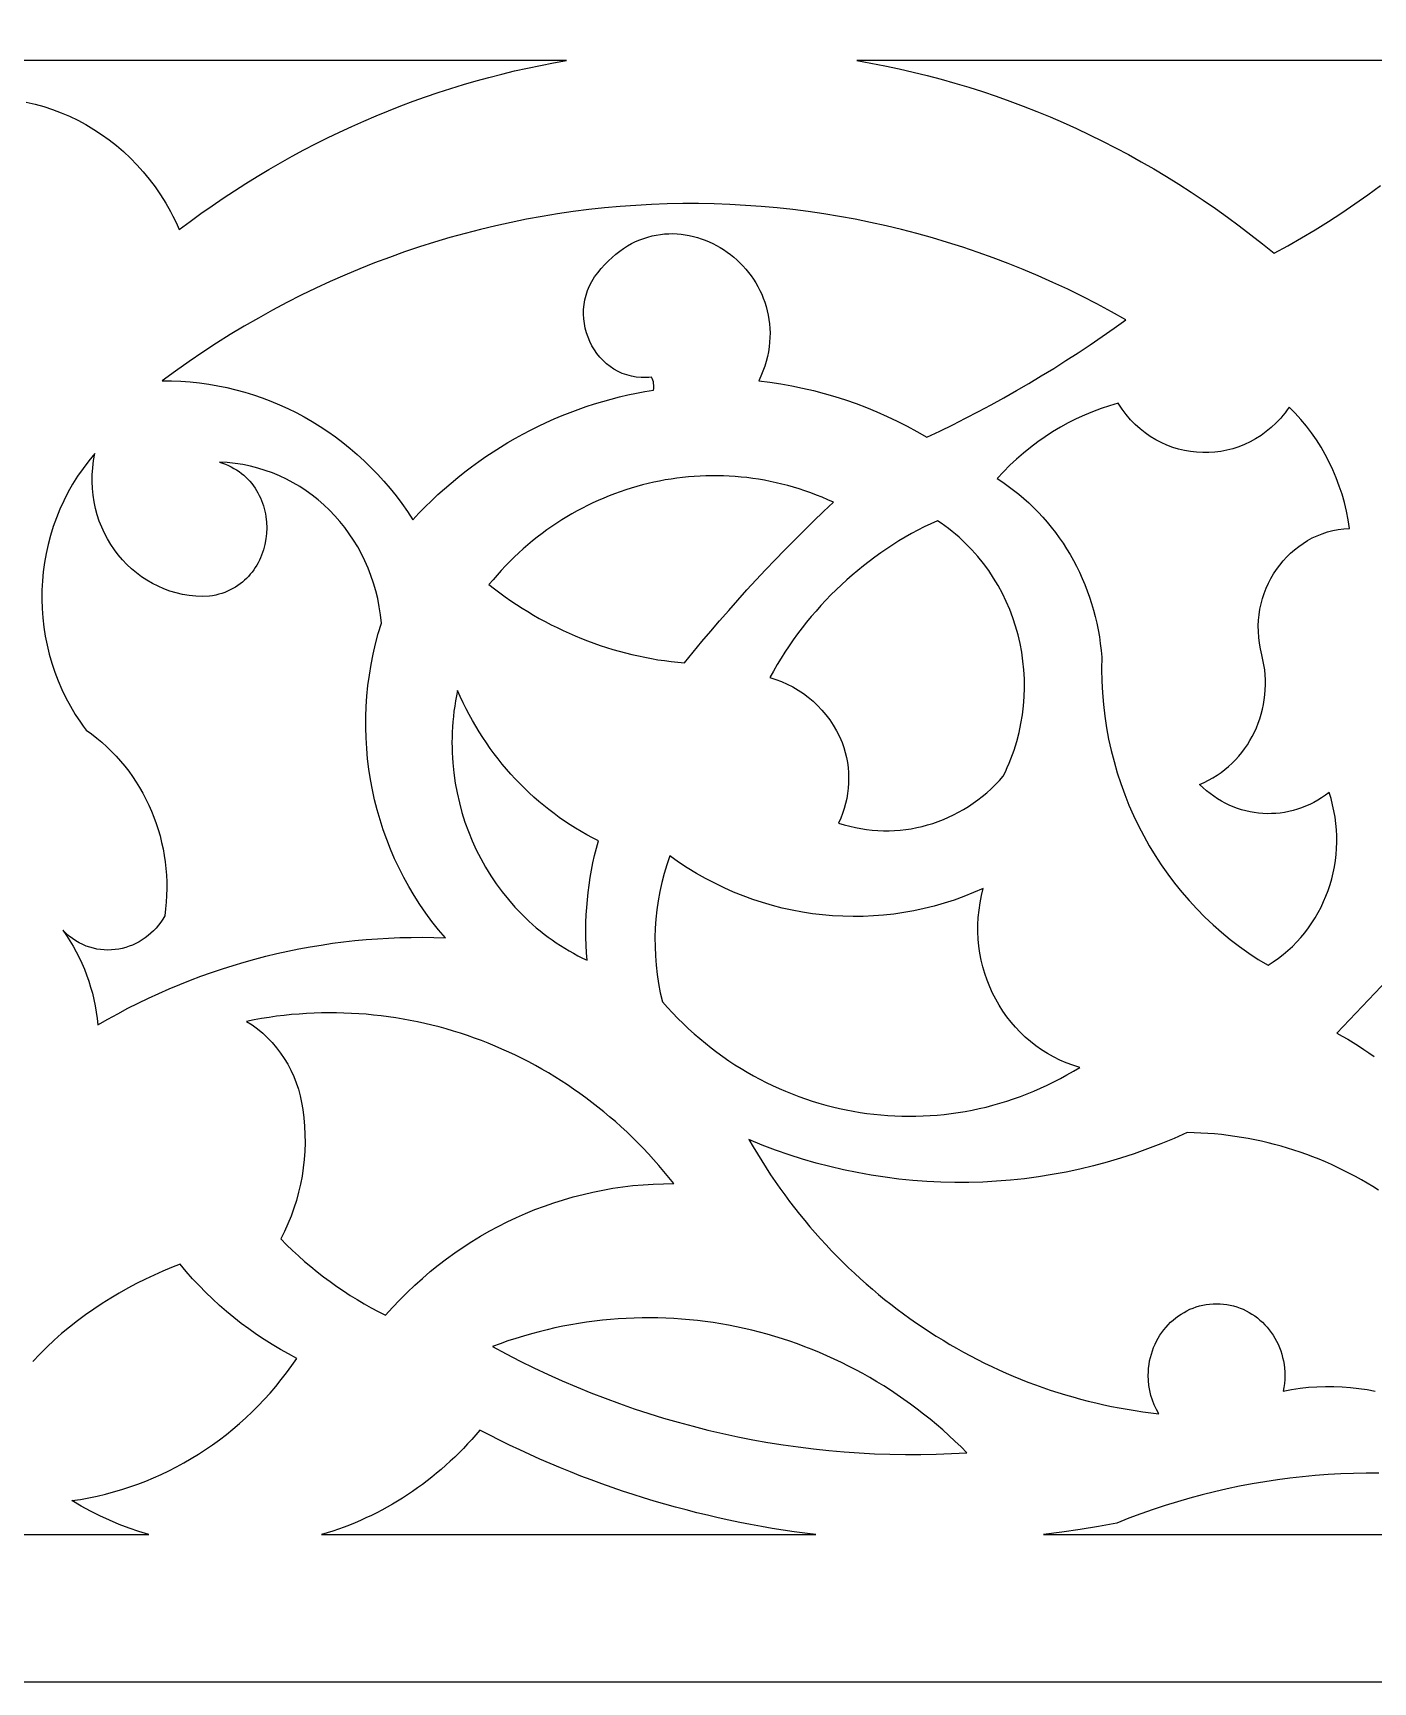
# Model space of a CAD drawing. Extents: x -1429 to -724, y 80 to 630.
# Drawn here: x -905.7 to -860.3, y 144.7 to 200.6 of the extents above; entities that cross this region are included whole.
import ezdxf

# ---------------------------------------------------------------- set-up
doc = ezdxf.new("R2010")
doc.units = 0
doc.layers.add('LAYER_1', color=18, linetype='CONTINUOUS')

msp = doc.modelspace()

# ---------------------------------------------------------------- linework, layer by layer
at = {"layer": 'LAYER_1'}
for points in [[(-784.299, 144.673), (-1369.299, 144.673), (-1369.299, 569.673), (-994.512, 569.673), (-784.299, 409.912)], [(-883.683, 194.818), (-884.216, 194.809), (-884.749, 194.789), (-885.281, 194.76), (-885.813, 194.722), (-886.344, 194.674), (-886.874, 194.616), (-887.403, 194.549), (-887.931, 194.472), (-888.458, 194.386), (-888.984, 194.29), (-889.508, 194.184), (-890.031, 194.069), (-890.552, 193.945), (-891.071, 193.81), (-891.589, 193.667), (-892.104, 193.514), (-892.618, 193.351), (-893.129, 193.179), (-893.637, 192.997), (-894.143, 192.806), (-894.647, 192.606), (-895.147, 192.396), (-895.645, 192.176), (-896.14, 191.947), (-896.632, 191.709), (-897.12, 191.461), (-897.605, 191.204), (-898.087, 190.938), (-898.565, 190.662), (-899.039, 190.376), (-899.509, 190.081), (-899.976, 189.777), (-900.438, 189.464), (-900.896, 189.141), (-901.349, 188.808), (-901.031, 188.807), (-900.713, 188.794), (-900.397, 188.772), (-900.083, 188.739), (-899.771, 188.696), (-899.462, 188.643), (-899.154, 188.579), (-898.85, 188.507), (-898.548, 188.424), (-898.249, 188.332), (-897.954, 188.23), (-897.662, 188.119), (-897.373, 187.999), (-897.089, 187.87), (-896.808, 187.731), (-896.532, 187.584), (-896.26, 187.427), (-895.993, 187.262), (-895.73, 187.089), (-895.473, 186.907), (-895.221, 186.716), (-894.974, 186.518), (-894.733, 186.311), (-894.497, 186.096), (-894.268, 185.873), (-894.045, 185.642), (-893.828, 185.404), (-893.619, 185.158), (-893.415, 184.904), (-893.219, 184.643), (-893.03, 184.375), (-892.849, 184.099), (-892.641, 184.319), (-892.43, 184.533), (-892.215, 184.743), (-891.996, 184.948), (-891.774, 185.147), (-891.547, 185.342), (-891.318, 185.532), (-891.085, 185.716), (-890.848, 185.895), (-890.609, 186.069), (-890.366, 186.238), (-890.12, 186.402), (-889.871, 186.56), (-889.619, 186.713), (-889.365, 186.86), (-889.107, 187.002), (-888.847, 187.138), (-888.584, 187.269), (-888.319, 187.395), (-888.051, 187.514), (-887.781, 187.628), (-887.509, 187.736), (-887.234, 187.839), (-886.958, 187.935), (-886.679, 188.026), (-886.398, 188.111), (-886.116, 188.19), (-885.831, 188.263), (-885.545, 188.33), (-885.258, 188.39), (-884.968, 188.445), (-884.678, 188.494), (-884.669, 188.55), (-884.665, 188.607), (-884.666, 188.664), (-884.672, 188.72), (-884.683, 188.776), (-884.698, 188.83), (-884.718, 188.883), (-884.742, 188.935), (-884.833, 188.925), (-884.922, 188.92), (-885.096, 188.921), (-885.265, 188.936), (-885.429, 188.965), (-885.586, 189.007), (-885.738, 189.062), (-885.882, 189.128), (-886.02, 189.205), (-886.151, 189.293), (-886.274, 189.39), (-886.389, 189.497), (-886.496, 189.612), (-886.595, 189.734), (-886.685, 189.863), (-886.766, 189.999), (-886.837, 190.14), (-886.899, 190.287), (-886.951, 190.437), (-886.992, 190.591), (-887.023, 190.749), (-887.043, 190.908), (-887.051, 191.069), (-887.048, 191.231), (-887.033, 191.393), (-887.006, 191.554), (-886.967, 191.715), (-886.914, 191.873), (-886.848, 192.029), (-886.769, 192.182), (-886.676, 192.332), (-886.569, 192.476), (-886.448, 192.616), (-886.328, 192.752), (-886.205, 192.879), (-886.079, 192.997), (-885.952, 193.107), (-885.822, 193.208), (-885.69, 193.301), (-885.556, 193.385), (-885.42, 193.461), (-885.284, 193.529), (-885.146, 193.589), (-885.006, 193.641), (-884.867, 193.686), (-884.726, 193.723), (-884.585, 193.753), (-884.443, 193.775), (-884.302, 193.79), (-884.161, 193.799), (-884.02, 193.8), (-883.879, 193.795), (-883.739, 193.783), (-883.6, 193.765), (-883.462, 193.74), (-883.325, 193.709), (-883.189, 193.673), (-883.056, 193.63), (-882.923, 193.582), (-882.793, 193.527), (-882.666, 193.468), (-882.54, 193.403), (-882.417, 193.333), (-882.297, 193.258), (-882.179, 193.177), (-882.065, 193.092), (-881.954, 193.003), (-881.847, 192.908), (-881.743, 192.81), (-881.644, 192.707), (-881.548, 192.6), (-881.456, 192.488), (-881.369, 192.373), (-881.287, 192.255), (-881.209, 192.132), (-881.137, 192.007), (-881.069, 191.877), (-881.007, 191.745), (-880.951, 191.61), (-880.9, 191.471), (-880.856, 191.33), (-880.817, 191.186), (-880.785, 191.04), (-880.76, 190.892), (-880.741, 190.741), (-880.729, 190.588), (-880.724, 190.432), (-880.726, 190.276), (-880.736, 190.117), (-880.753, 189.957), (-880.779, 189.795), (-880.812, 189.632), (-880.854, 189.468), (-880.904, 189.303), (-880.963, 189.137), (-881.03, 188.97), (-881.107, 188.803), (-880.731, 188.758), (-880.358, 188.703), (-879.986, 188.637), (-879.616, 188.562), (-879.249, 188.476), (-878.884, 188.381), (-878.521, 188.275), (-878.162, 188.16), (-877.805, 188.036), (-877.451, 187.901), (-877.101, 187.757), (-876.754, 187.603), (-876.411, 187.44), (-876.072, 187.267), (-875.737, 187.085), (-875.406, 186.893), (-874.964, 187.103), (-874.524, 187.319), (-874.087, 187.54), (-873.652, 187.766), (-873.219, 187.997), (-872.79, 188.233), (-872.363, 188.475), (-871.939, 188.722), (-871.517, 188.974), (-871.098, 189.231), (-870.683, 189.494), (-870.27, 189.761), (-869.86, 190.033), (-869.453, 190.311), (-869.049, 190.593), (-868.648, 190.881), (-869.136, 191.154), (-869.628, 191.416), (-870.122, 191.669), (-870.62, 191.912), (-871.121, 192.146), (-871.624, 192.369), (-872.13, 192.583), (-872.639, 192.786), (-873.15, 192.981), (-873.663, 193.165), (-874.179, 193.339), (-874.696, 193.504), (-875.215, 193.659), (-875.737, 193.804), (-876.259, 193.94), (-876.784, 194.066), (-877.309, 194.182), (-877.836, 194.288), (-878.365, 194.385), (-878.894, 194.471), (-879.424, 194.549), (-879.955, 194.616), (-880.486, 194.674), (-881.019, 194.722), (-881.551, 194.761), (-882.084, 194.79), (-882.617, 194.809), (-883.15, 194.818)], [(-869.203, 187.963), (-869.492, 187.866), (-869.777, 187.76), (-870.057, 187.643), (-870.334, 187.516), (-870.606, 187.379), (-870.872, 187.232), (-871.134, 187.075), (-871.391, 186.91), (-871.641, 186.734), (-871.886, 186.55), (-872.125, 186.356), (-872.358, 186.154), (-872.584, 185.943), (-872.803, 185.723), (-873.016, 185.495), (-872.826, 185.37), (-872.64, 185.24), (-872.459, 185.105), (-872.283, 184.964), (-872.111, 184.818), (-871.943, 184.667), (-871.781, 184.512), (-871.623, 184.351), (-871.47, 184.186), (-871.322, 184.017), (-871.179, 183.843), (-871.041, 183.665), (-870.908, 183.483), (-870.78, 183.298), (-870.658, 183.108), (-870.541, 182.915), (-870.43, 182.718), (-870.324, 182.517), (-870.224, 182.314), (-870.129, 182.107), (-870.041, 181.898), (-869.958, 181.685), (-869.881, 181.47), (-869.81, 181.252), (-869.745, 181.031), (-869.687, 180.809), (-869.634, 180.584), (-869.588, 180.357), (-869.548, 180.128), (-869.515, 179.897), (-869.488, 179.664), (-869.468, 179.43), (-869.474, 179.026), (-869.466, 178.624), (-869.445, 178.225), (-869.411, 177.828), (-869.364, 177.434), (-869.304, 177.043), (-869.232, 176.655), (-869.147, 176.271), (-869.05, 175.892), (-868.941, 175.517), (-868.82, 175.146), (-868.688, 174.78), (-868.544, 174.42), (-868.388, 174.066), (-868.221, 173.717), (-868.043, 173.374), (-867.855, 173.038), (-867.655, 172.709), (-867.445, 172.387), (-867.224, 172.072), (-866.993, 171.765), (-866.752, 171.466), (-866.502, 171.176), (-866.241, 170.894), (-865.971, 170.621), (-865.691, 170.357), (-865.402, 170.102), (-865.104, 169.858), (-864.797, 169.623), (-864.481, 169.399), (-864.156, 169.186), (-863.823, 168.984), (-863.645, 169.099), (-863.473, 169.22), (-863.307, 169.349), (-863.148, 169.484), (-862.995, 169.626), (-862.849, 169.774), (-862.71, 169.927), (-862.579, 170.087), (-862.454, 170.251), (-862.336, 170.42), (-862.225, 170.595), (-862.122, 170.773), (-862.026, 170.956), (-861.938, 171.143), (-861.858, 171.333), (-861.785, 171.526), (-861.72, 171.723), (-861.663, 171.922), (-861.614, 172.124), (-861.573, 172.328), (-861.54, 172.534), (-861.516, 172.742), (-861.5, 172.951), (-861.492, 173.161), (-861.493, 173.372), (-861.503, 173.584), (-861.522, 173.796), (-861.55, 174.008), (-861.586, 174.219), (-861.632, 174.43), (-861.687, 174.64), (-861.751, 174.85), (-861.877, 174.754), (-862.006, 174.665), (-862.138, 174.582), (-862.272, 174.507), (-862.408, 174.439), (-862.547, 174.377), (-862.687, 174.322), (-862.829, 174.274), (-862.972, 174.233), (-863.117, 174.198), (-863.262, 174.17), (-863.409, 174.149), (-863.555, 174.135), (-863.702, 174.127), (-863.849, 174.126), (-863.996, 174.132), (-864.143, 174.144), (-864.289, 174.163), (-864.434, 174.189), (-864.578, 174.221), (-864.721, 174.26), (-864.862, 174.305), (-865.002, 174.357), (-865.139, 174.416), (-865.275, 174.481), (-865.408, 174.553), (-865.539, 174.631), (-865.667, 174.716), (-865.792, 174.807), (-865.913, 174.905), (-866.032, 175.009), (-866.146, 175.12), (-865.991, 175.187), (-865.841, 175.261), (-865.696, 175.342), (-865.555, 175.429), (-865.42, 175.523), (-865.289, 175.622), (-865.164, 175.728), (-865.043, 175.838), (-864.929, 175.954), (-864.819, 176.075), (-864.716, 176.201), (-864.618, 176.331), (-864.525, 176.465), (-864.439, 176.604), (-864.359, 176.746), (-864.285, 176.892), (-864.217, 177.041), (-864.156, 177.194), (-864.101, 177.349), (-864.053, 177.507), (-864.012, 177.667), (-863.977, 177.829), (-863.95, 177.993), (-863.93, 178.159), (-863.916, 178.326), (-863.911, 178.495), (-863.912, 178.664), (-863.921, 178.835), (-863.938, 179.005), (-863.963, 179.176), (-863.995, 179.347), (-864.036, 179.517), (-864.082, 179.714), (-864.116, 179.911), (-864.14, 180.106), (-864.152, 180.301), (-864.154, 180.494), (-864.145, 180.685), (-864.126, 180.874), (-864.097, 181.06), (-864.058, 181.244), (-864.01, 181.424), (-863.952, 181.6), (-863.886, 181.773), (-863.811, 181.941), (-863.727, 182.104), (-863.635, 182.262), (-863.535, 182.414), (-863.428, 182.561), (-863.313, 182.701), (-863.191, 182.835), (-863.062, 182.962), (-862.926, 183.081), (-862.784, 183.193), (-862.636, 183.296), (-862.481, 183.392), (-862.321, 183.478), (-862.156, 183.555), (-861.986, 183.623), (-861.81, 183.681), (-861.63, 183.728), (-861.446, 183.765), (-861.257, 183.791), (-861.064, 183.805), (-861.109, 184.099), (-861.166, 184.391), (-861.234, 184.678), (-861.314, 184.961), (-861.406, 185.24), (-861.508, 185.515), (-861.622, 185.784), (-861.746, 186.048), (-861.881, 186.305), (-862.026, 186.557), (-862.182, 186.802), (-862.347, 187.041), (-862.523, 187.272), (-862.708, 187.495), (-862.903, 187.71), (-863.108, 187.917), (-863.176, 187.819), (-863.247, 187.725), (-863.32, 187.634), (-863.395, 187.546), (-863.551, 187.379), (-863.714, 187.226), (-863.885, 187.085), (-864.061, 186.956), (-864.244, 186.841), (-864.431, 186.738), (-864.623, 186.648), (-864.819, 186.571), (-865.018, 186.506), (-865.219, 186.454), (-865.423, 186.414), (-865.629, 186.388), (-865.835, 186.373), (-866.042, 186.372), (-866.248, 186.383), (-866.454, 186.406), (-866.658, 186.442), (-866.86, 186.491), (-867.06, 186.552), (-867.256, 186.626), (-867.449, 186.712), (-867.637, 186.811), (-867.82, 186.922), (-867.997, 187.046), (-868.168, 187.182), (-868.332, 187.33), (-868.489, 187.491), (-868.639, 187.665), (-868.779, 187.85), (-868.846, 187.948), (-868.91, 188.049)], [(-903.738, 186.217), (-903.841, 186.091), (-904.036, 185.834), (-904.219, 185.57), (-904.389, 185.299), (-904.546, 185.022), (-904.691, 184.739), (-904.822, 184.452), (-904.941, 184.159), (-905.047, 183.863), (-905.141, 183.563), (-905.221, 183.259), (-905.289, 182.953), (-905.344, 182.644), (-905.386, 182.334), (-905.415, 182.022), (-905.432, 181.709), (-905.435, 181.396), (-905.426, 181.082), (-905.403, 180.77), (-905.368, 180.458), (-905.32, 180.148), (-905.258, 179.839), (-905.184, 179.533), (-905.097, 179.23), (-904.997, 178.93), (-904.883, 178.634), (-904.757, 178.342), (-904.617, 178.054), (-904.465, 177.772), (-904.299, 177.496), (-904.121, 177.226), (-904.027, 177.093), (-903.929, 176.962), (-903.745, 176.83), (-903.567, 176.691), (-903.394, 176.547), (-903.228, 176.396), (-903.067, 176.24), (-902.912, 176.079), (-902.764, 175.913), (-902.621, 175.741), (-902.485, 175.565), (-902.355, 175.384), (-902.232, 175.199), (-902.115, 175.01), (-902.005, 174.817), (-901.901, 174.62), (-901.804, 174.419), (-901.714, 174.215), (-901.631, 174.008), (-901.555, 173.798), (-901.486, 173.586), (-901.424, 173.371), (-901.369, 173.153), (-901.321, 172.934), (-901.281, 172.712), (-901.248, 172.489), (-901.223, 172.264), (-901.206, 172.038), (-901.196, 171.811), (-901.194, 171.583), (-901.199, 171.354), (-901.213, 171.125), (-901.235, 170.896), (-901.265, 170.666), (-901.329, 170.554), (-901.399, 170.447), (-901.475, 170.345), (-901.556, 170.248), (-901.641, 170.156), (-901.732, 170.07), (-901.827, 169.989), (-901.926, 169.913), (-902.028, 169.844), (-902.134, 169.78), (-902.243, 169.723), (-902.355, 169.672), (-902.469, 169.627), (-902.586, 169.589), (-902.704, 169.557), (-902.824, 169.532), (-902.946, 169.514), (-903.068, 169.503), (-903.191, 169.5), (-903.315, 169.503), (-903.438, 169.515), (-903.562, 169.534), (-903.685, 169.56), (-903.807, 169.595), (-903.928, 169.638), (-904.047, 169.688), (-904.165, 169.748), (-904.281, 169.815), (-904.395, 169.892), (-904.506, 169.977), (-904.614, 170.071), (-904.718, 170.174), (-904.596, 169.997), (-904.479, 169.816), (-904.369, 169.631), (-904.265, 169.442), (-904.167, 169.25), (-904.076, 169.054), (-903.991, 168.856), (-903.913, 168.655), (-903.842, 168.45), (-903.777, 168.244), (-903.719, 168.035), (-903.668, 167.824), (-903.624, 167.611), (-903.587, 167.396), (-903.557, 167.179), (-903.534, 166.962), (-903.195, 167.155), (-902.854, 167.343), (-902.51, 167.524), (-902.163, 167.699), (-901.814, 167.867), (-901.462, 168.029), (-901.108, 168.185), (-900.752, 168.334), (-900.394, 168.476), (-900.033, 168.612), (-899.671, 168.742), (-899.306, 168.865), (-898.94, 168.981), (-898.572, 169.091), (-898.202, 169.194), (-897.831, 169.29), (-897.458, 169.38), (-897.084, 169.463), (-896.709, 169.54), (-896.332, 169.609), (-895.954, 169.672), (-895.575, 169.729), (-895.195, 169.778), (-894.814, 169.821), (-894.432, 169.857), (-894.049, 169.886), (-893.666, 169.908), (-893.282, 169.923), (-892.897, 169.932), (-892.512, 169.933), (-892.127, 169.928), (-891.741, 169.915), (-891.973, 170.188), (-892.194, 170.468), (-892.406, 170.755), (-892.607, 171.048), (-892.798, 171.346), (-892.979, 171.651), (-893.15, 171.96), (-893.311, 172.275), (-893.461, 172.595), (-893.601, 172.919), (-893.73, 173.247), (-893.848, 173.579), (-893.956, 173.915), (-894.054, 174.254), (-894.14, 174.596), (-894.216, 174.94), (-894.281, 175.288), (-894.335, 175.637), (-894.378, 175.988), (-894.41, 176.341), (-894.431, 176.695), (-894.441, 177.05), (-894.44, 177.406), (-894.427, 177.762), (-894.403, 178.118), (-894.367, 178.474), (-894.32, 178.829), (-894.262, 179.184), (-894.192, 179.538), (-894.11, 179.89), (-894.017, 180.241), (-893.912, 180.589), (-893.942, 180.87), (-893.983, 181.147), (-894.037, 181.42), (-894.101, 181.687), (-894.178, 181.95), (-894.265, 182.207), (-894.362, 182.459), (-894.47, 182.704), (-894.588, 182.943), (-894.716, 183.176), (-894.853, 183.402), (-895, 183.62), (-895.155, 183.832), (-895.319, 184.035), (-895.492, 184.231), (-895.672, 184.418), (-895.86, 184.597), (-896.055, 184.767), (-896.258, 184.928), (-896.467, 185.079), (-896.683, 185.22), (-896.906, 185.352), (-897.134, 185.473), (-897.368, 185.584), (-897.607, 185.683), (-897.852, 185.772), (-898.101, 185.849), (-898.355, 185.915), (-898.613, 185.968), (-898.875, 186.009), (-899.14, 186.037), (-899.409, 186.053), (-899.303, 186.018), (-899.199, 185.979), (-899.1, 185.936), (-899.005, 185.89), (-898.913, 185.84), (-898.825, 185.786), (-898.74, 185.729), (-898.66, 185.669), (-898.583, 185.606), (-898.509, 185.54), (-898.44, 185.471), (-898.374, 185.4), (-898.312, 185.326), (-898.253, 185.25), (-898.198, 185.171), (-898.147, 185.091), (-898.099, 185.008), (-898.055, 184.924), (-898.014, 184.838), (-897.978, 184.75), (-897.944, 184.662), (-897.914, 184.571), (-897.888, 184.48), (-897.866, 184.388), (-897.846, 184.295), (-897.831, 184.201), (-897.81, 184.013), (-897.804, 183.823), (-897.811, 183.633), (-897.832, 183.444), (-897.867, 183.257), (-897.915, 183.074), (-897.944, 182.984), (-897.977, 182.896), (-898.013, 182.808), (-898.053, 182.722), (-898.095, 182.638), (-898.141, 182.556), (-898.191, 182.476), (-898.244, 182.397), (-898.3, 182.321), (-898.359, 182.248), (-898.422, 182.177), (-898.488, 182.108), (-898.557, 182.042), (-898.629, 181.979), (-898.705, 181.92), (-898.784, 181.863), (-898.866, 181.81), (-898.952, 181.76), (-899.04, 181.714), (-899.132, 181.672), (-899.227, 181.633), (-899.325, 181.599), (-899.426, 181.569), (-899.531, 181.543), (-899.638, 181.521), (-899.749, 181.504), (-899.982, 181.498), (-900.211, 181.507), (-900.437, 181.529), (-900.657, 181.566), (-900.874, 181.615), (-901.085, 181.678), (-901.29, 181.752), (-901.49, 181.839), (-901.684, 181.937), (-901.871, 182.046), (-902.051, 182.165), (-902.225, 182.295), (-902.39, 182.435), (-902.548, 182.583), (-902.697, 182.741), (-902.838, 182.907), (-902.97, 183.08), (-903.093, 183.262), (-903.206, 183.45), (-903.309, 183.645), (-903.401, 183.846), (-903.483, 184.053), (-903.554, 184.265), (-903.613, 184.482), (-903.66, 184.704), (-903.696, 184.929), (-903.718, 185.158), (-903.728, 185.39), (-903.725, 185.625), (-903.708, 185.862), (-903.678, 186.101), (-903.633, 186.341)], [(-882.899, 185.585), (-883.098, 185.578), (-883.295, 185.566), (-883.493, 185.55), (-883.69, 185.53), (-883.886, 185.506), (-884.082, 185.478), (-884.277, 185.446), (-884.472, 185.41), (-884.666, 185.37), (-884.859, 185.325), (-885.051, 185.277), (-885.242, 185.225), (-885.432, 185.169), (-885.621, 185.11), (-885.81, 185.046), (-885.997, 184.978), (-886.182, 184.906), (-886.367, 184.831), (-886.55, 184.752), (-886.732, 184.668), (-886.912, 184.582), (-887.091, 184.491), (-887.268, 184.396), (-887.444, 184.298), (-887.617, 184.196), (-887.79, 184.09), (-887.96, 183.98), (-888.129, 183.867), (-888.295, 183.749), (-888.46, 183.629), (-888.622, 183.504), (-888.783, 183.376), (-888.941, 183.244), (-889.097, 183.109), (-889.251, 182.969), (-889.403, 182.827), (-889.552, 182.68), (-889.699, 182.53), (-889.843, 182.377), (-889.984, 182.22), (-890.123, 182.059), (-890.26, 181.895), (-890.078, 181.753), (-889.895, 181.615), (-889.709, 181.481), (-889.521, 181.35), (-889.331, 181.223), (-889.139, 181.099), (-888.946, 180.979), (-888.75, 180.863), (-888.553, 180.751), (-888.354, 180.642), (-888.153, 180.537), (-887.951, 180.436), (-887.746, 180.339), (-887.541, 180.246), (-887.334, 180.156), (-887.125, 180.07), (-886.915, 179.988), (-886.704, 179.911), (-886.491, 179.836), (-886.277, 179.766), (-886.062, 179.7), (-885.846, 179.638), (-885.628, 179.58), (-885.41, 179.526), (-885.19, 179.476), (-884.97, 179.43), (-884.748, 179.388), (-884.526, 179.35), (-884.303, 179.317), (-884.079, 179.287), (-883.854, 179.262), (-883.629, 179.241), (-883.334, 179.602), (-883.037, 179.961), (-882.736, 180.317), (-882.433, 180.67), (-882.126, 181.021), (-881.817, 181.369), (-881.505, 181.714), (-881.191, 182.056), (-880.873, 182.395), (-880.553, 182.732), (-880.23, 183.066), (-879.905, 183.396), (-879.576, 183.724), (-879.245, 184.049), (-878.912, 184.371), (-878.575, 184.691), (-878.766, 184.777), (-878.958, 184.858), (-879.15, 184.935), (-879.343, 185.008), (-879.537, 185.076), (-879.732, 185.14), (-879.928, 185.2), (-880.124, 185.256), (-880.32, 185.307), (-880.517, 185.353), (-880.715, 185.396), (-880.913, 185.434), (-881.111, 185.468), (-881.31, 185.498), (-881.508, 185.524), (-881.707, 185.545), (-881.906, 185.562), (-882.105, 185.575), (-882.304, 185.584), (-882.502, 185.588), (-882.701, 185.589)], [(-875.267, 183.962), (-875.488, 183.854), (-875.707, 183.742), (-875.923, 183.625), (-876.137, 183.503), (-876.348, 183.378), (-876.557, 183.248), (-876.762, 183.113), (-876.965, 182.975), (-877.165, 182.832), (-877.362, 182.685), (-877.556, 182.534), (-877.748, 182.379), (-877.936, 182.22), (-878.121, 182.058), (-878.302, 181.891), (-878.481, 181.72), (-878.656, 181.546), (-878.828, 181.368), (-878.997, 181.187), (-879.162, 181.001), (-879.323, 180.813), (-879.481, 180.62), (-879.636, 180.425), (-879.786, 180.226), (-879.933, 180.023), (-880.076, 179.817), (-880.216, 179.608), (-880.351, 179.396), (-880.483, 179.181), (-880.61, 178.962), (-880.733, 178.741), (-880.53, 178.68), (-880.331, 178.606), (-880.138, 178.522), (-879.95, 178.426), (-879.768, 178.32), (-879.593, 178.203), (-879.425, 178.077), (-879.263, 177.941), (-879.109, 177.795), (-878.963, 177.64), (-878.826, 177.477), (-878.697, 177.306), (-878.577, 177.126), (-878.467, 176.939), (-878.366, 176.745), (-878.276, 176.544), (-878.219, 176.376), (-878.17, 176.206), (-878.13, 176.035), (-878.098, 175.862), (-878.076, 175.688), (-878.062, 175.513), (-878.056, 175.338), (-878.06, 175.163), (-878.071, 174.988), (-878.092, 174.815), (-878.121, 174.642), (-878.159, 174.471), (-878.205, 174.301), (-878.26, 174.134), (-878.323, 173.97), (-878.395, 173.808), (-878.207, 173.75), (-878.018, 173.699), (-877.828, 173.655), (-877.638, 173.619), (-877.448, 173.59), (-877.257, 173.569), (-877.066, 173.555), (-876.876, 173.547), (-876.686, 173.548), (-876.496, 173.555), (-876.307, 173.569), (-876.119, 173.59), (-875.932, 173.618), (-875.746, 173.653), (-875.561, 173.695), (-875.378, 173.743), (-875.197, 173.799), (-875.018, 173.861), (-874.84, 173.929), (-874.666, 174.005), (-874.493, 174.086), (-874.323, 174.175), (-874.156, 174.269), (-873.992, 174.37), (-873.831, 174.478), (-873.673, 174.591), (-873.519, 174.711), (-873.369, 174.837), (-873.222, 174.969), (-873.08, 175.108), (-872.942, 175.252), (-872.808, 175.402), (-872.738, 175.546), (-872.672, 175.691), (-872.609, 175.836), (-872.551, 175.983), (-872.495, 176.131), (-872.444, 176.279), (-872.396, 176.428), (-872.351, 176.577), (-872.273, 176.878), (-872.208, 177.18), (-872.158, 177.484), (-872.121, 177.788), (-872.098, 178.093), (-872.088, 178.398), (-872.092, 178.702), (-872.109, 179.004), (-872.14, 179.305), (-872.183, 179.604), (-872.239, 179.901), (-872.308, 180.194), (-872.389, 180.484), (-872.483, 180.769), (-872.59, 181.05), (-872.709, 181.326), (-872.839, 181.597), (-872.982, 181.861), (-873.137, 182.119), (-873.304, 182.37), (-873.482, 182.613), (-873.671, 182.848), (-873.872, 183.075), (-874.085, 183.293), (-874.308, 183.501), (-874.424, 183.602), (-874.542, 183.7), (-874.664, 183.795), (-874.788, 183.888), (-874.914, 183.978), (-875.044, 184.065)], [(-891.364, 178.129), (-891.396, 177.952), (-891.424, 177.776), (-891.448, 177.6), (-891.469, 177.423), (-891.486, 177.247), (-891.499, 177.071), (-891.508, 176.896), (-891.514, 176.721), (-891.516, 176.546), (-891.514, 176.371), (-891.509, 176.197), (-891.501, 176.024), (-891.488, 175.851), (-891.453, 175.508), (-891.404, 175.167), (-891.342, 174.83), (-891.266, 174.497), (-891.177, 174.168), (-891.075, 173.844), (-890.96, 173.524), (-890.832, 173.211), (-890.692, 172.904), (-890.54, 172.603), (-890.376, 172.309), (-890.2, 172.022), (-890.012, 171.743), (-889.813, 171.472), (-889.603, 171.21), (-889.382, 170.957), (-889.15, 170.713), (-888.908, 170.479), (-888.655, 170.256), (-888.525, 170.148), (-888.392, 170.043), (-888.257, 169.941), (-888.12, 169.842), (-887.98, 169.745), (-887.837, 169.652), (-887.692, 169.561), (-887.545, 169.474), (-887.396, 169.39), (-887.244, 169.308), (-887.09, 169.231), (-886.934, 169.156), (-886.952, 169.412), (-886.965, 169.667), (-886.972, 169.923), (-886.974, 170.179), (-886.969, 170.435), (-886.959, 170.69), (-886.944, 170.945), (-886.922, 171.199), (-886.895, 171.453), (-886.863, 171.706), (-886.824, 171.958), (-886.78, 172.21), (-886.731, 172.46), (-886.675, 172.709), (-886.615, 172.958), (-886.548, 173.204), (-886.745, 173.305), (-886.94, 173.41), (-887.132, 173.52), (-887.322, 173.634), (-887.509, 173.751), (-887.693, 173.874), (-887.874, 174), (-888.053, 174.13), (-888.228, 174.264), (-888.401, 174.402), (-888.57, 174.544), (-888.736, 174.69), (-888.9, 174.839), (-889.06, 174.992), (-889.216, 175.149), (-889.37, 175.309), (-889.52, 175.472), (-889.666, 175.639), (-889.809, 175.81), (-889.949, 175.984), (-890.085, 176.161), (-890.217, 176.341), (-890.346, 176.524), (-890.471, 176.71), (-890.592, 176.9), (-890.709, 177.092), (-890.823, 177.287), (-890.932, 177.485), (-891.037, 177.686), (-891.138, 177.89), (-891.235, 178.096), (-891.328, 178.305)], [(-884.227, 172.396), (-884.317, 172.094), (-884.395, 171.79), (-884.462, 171.484), (-884.518, 171.175), (-884.562, 170.865), (-884.595, 170.554), (-884.617, 170.241), (-884.627, 169.928), (-884.626, 169.615), (-884.613, 169.301), (-884.589, 168.988), (-884.553, 168.676), (-884.506, 168.365), (-884.447, 168.055), (-884.376, 167.747), (-884.205, 167.554), (-884.03, 167.366), (-883.852, 167.183), (-883.671, 167.004), (-883.486, 166.83), (-883.299, 166.661), (-883.109, 166.497), (-882.916, 166.337), (-882.721, 166.183), (-882.523, 166.033), (-882.322, 165.888), (-882.119, 165.748), (-881.914, 165.613), (-881.706, 165.483), (-881.496, 165.358), (-881.284, 165.238), (-881.07, 165.122), (-880.854, 165.012), (-880.636, 164.907), (-880.416, 164.806), (-880.195, 164.711), (-879.972, 164.62), (-879.747, 164.535), (-879.521, 164.455), (-879.293, 164.379), (-879.065, 164.309), (-878.835, 164.244), (-878.603, 164.184), (-878.371, 164.129), (-878.138, 164.079), (-877.904, 164.035), (-877.669, 163.995), (-877.433, 163.961), (-877.197, 163.931), (-876.96, 163.907), (-876.723, 163.889), (-876.485, 163.875), (-876.247, 163.866), (-876.009, 163.863), (-875.77, 163.865), (-875.532, 163.873), (-875.293, 163.885), (-875.054, 163.903), (-874.816, 163.926), (-874.578, 163.955), (-874.34, 163.988), (-874.103, 164.027), (-873.866, 164.072), (-873.63, 164.122), (-873.394, 164.177), (-873.159, 164.237), (-872.925, 164.303), (-872.692, 164.375), (-872.46, 164.452), (-872.229, 164.534), (-871.998, 164.622), (-871.77, 164.715), (-871.542, 164.813), (-871.316, 164.917), (-871.092, 165.027), (-870.868, 165.142), (-870.647, 165.263), (-870.427, 165.389), (-870.209, 165.521), (-870.443, 165.592), (-870.669, 165.676), (-870.89, 165.77), (-871.103, 165.875), (-871.31, 165.991), (-871.509, 166.116), (-871.702, 166.251), (-871.886, 166.396), (-872.063, 166.549), (-872.231, 166.71), (-872.392, 166.88), (-872.544, 167.057), (-872.687, 167.241), (-872.822, 167.432), (-872.947, 167.63), (-873.064, 167.833), (-873.17, 168.043), (-873.267, 168.257), (-873.354, 168.477), (-873.431, 168.701), (-873.498, 168.929), (-873.554, 169.16), (-873.599, 169.395), (-873.633, 169.633), (-873.656, 169.873), (-873.668, 170.116), (-873.668, 170.36), (-873.656, 170.606), (-873.632, 170.852), (-873.596, 171.099), (-873.547, 171.346), (-873.486, 171.593), (-873.815, 171.45), (-874.146, 171.318), (-874.48, 171.198), (-874.817, 171.09), (-875.155, 170.993), (-875.496, 170.909), (-875.838, 170.835), (-876.181, 170.773), (-876.525, 170.723), (-876.87, 170.685), (-877.216, 170.657), (-877.562, 170.642), (-877.907, 170.638), (-878.253, 170.645), (-878.598, 170.663), (-878.942, 170.693), (-879.285, 170.734), (-879.627, 170.787), (-879.967, 170.851), (-880.306, 170.926), (-880.642, 171.012), (-880.976, 171.11), (-881.307, 171.218), (-881.635, 171.338), (-881.96, 171.469), (-882.282, 171.611), (-882.6, 171.764), (-882.914, 171.928), (-883.224, 172.103), (-883.53, 172.289), (-883.83, 172.486), (-884.126, 172.694)], [(-895.942, 167.368), (-896.196, 167.36), (-896.451, 167.348), (-896.705, 167.331), (-896.96, 167.31), (-897.215, 167.283), (-897.469, 167.253), (-897.724, 167.217), (-897.979, 167.177), (-898.234, 167.133), (-898.488, 167.083), (-898.297, 166.959), (-898.115, 166.824), (-897.94, 166.679), (-897.775, 166.524), (-897.619, 166.36), (-897.472, 166.188), (-897.334, 166.008), (-897.207, 165.82), (-897.089, 165.625), (-896.983, 165.423), (-896.887, 165.214), (-896.802, 165), (-896.729, 164.781), (-896.667, 164.556), (-896.618, 164.328), (-896.581, 164.095), (-896.544, 163.811), (-896.519, 163.528), (-896.506, 163.244), (-896.503, 162.96), (-896.512, 162.677), (-896.532, 162.395), (-896.562, 162.114), (-896.604, 161.835), (-896.657, 161.558), (-896.72, 161.283), (-896.794, 161.011), (-896.879, 160.742), (-896.975, 160.477), (-897.081, 160.215), (-897.197, 159.958), (-897.325, 159.705), (-897.128, 159.507), (-896.928, 159.314), (-896.724, 159.126), (-896.516, 158.942), (-896.305, 158.762), (-896.091, 158.588), (-895.873, 158.418), (-895.652, 158.253), (-895.427, 158.093), (-895.2, 157.938), (-894.969, 157.788), (-894.735, 157.643), (-894.499, 157.503), (-894.259, 157.368), (-894.017, 157.239), (-893.772, 157.114), (-893.533, 157.379), (-893.288, 157.637), (-893.037, 157.887), (-892.781, 158.129), (-892.52, 158.364), (-892.253, 158.592), (-891.981, 158.811), (-891.704, 159.023), (-891.422, 159.227), (-891.136, 159.423), (-890.846, 159.611), (-890.551, 159.791), (-890.251, 159.963), (-889.948, 160.126), (-889.641, 160.282), (-889.331, 160.428), (-889.017, 160.567), (-888.699, 160.697), (-888.379, 160.818), (-888.055, 160.93), (-887.729, 161.034), (-887.399, 161.129), (-887.068, 161.215), (-886.733, 161.292), (-886.397, 161.36), (-886.059, 161.419), (-885.718, 161.469), (-885.376, 161.51), (-885.032, 161.541), (-884.687, 161.563), (-884.341, 161.575), (-883.993, 161.578), (-884.159, 161.787), (-884.328, 161.992), (-884.499, 162.194), (-884.673, 162.392), (-884.851, 162.587), (-885.031, 162.778), (-885.213, 162.966), (-885.399, 163.15), (-885.587, 163.33), (-885.777, 163.507), (-885.97, 163.68), (-886.166, 163.849), (-886.364, 164.015), (-886.564, 164.177), (-886.767, 164.335), (-886.972, 164.489), (-887.179, 164.64), (-887.388, 164.787), (-887.599, 164.93), (-887.813, 165.069), (-888.028, 165.204), (-888.246, 165.335), (-888.465, 165.462), (-888.687, 165.586), (-888.91, 165.705), (-889.135, 165.821), (-889.361, 165.932), (-889.589, 166.04), (-889.819, 166.144), (-890.051, 166.243), (-890.283, 166.338), (-890.518, 166.43), (-890.754, 166.517), (-890.991, 166.6), (-891.229, 166.679), (-891.469, 166.754), (-891.71, 166.825), (-891.952, 166.891), (-892.195, 166.953), (-892.439, 167.011), (-892.685, 167.065), (-892.931, 167.115), (-893.178, 167.16), (-893.426, 167.201), (-893.675, 167.237), (-893.924, 167.269), (-894.175, 167.297), (-894.426, 167.321), (-894.677, 167.34), (-894.929, 167.354), (-895.182, 167.364), (-895.435, 167.37), (-895.688, 167.371)], [(-885.064, 157.025), (-885.334, 157.019), (-885.603, 157.008), (-885.873, 156.992), (-886.142, 156.971), (-886.411, 156.944), (-886.681, 156.913), (-886.95, 156.877), (-887.219, 156.836), (-887.487, 156.79), (-887.755, 156.739), (-888.023, 156.683), (-888.29, 156.622), (-888.557, 156.556), (-888.823, 156.485), (-889.089, 156.409), (-889.353, 156.327), (-889.617, 156.241), (-889.88, 156.149), (-890.143, 156.052), (-889.676, 155.802), (-889.206, 155.561), (-888.733, 155.329), (-888.256, 155.105), (-887.777, 154.889), (-887.294, 154.683), (-886.808, 154.485), (-886.32, 154.296), (-885.829, 154.115), (-885.335, 153.944), (-884.839, 153.781), (-884.341, 153.627), (-883.84, 153.482), (-883.337, 153.346), (-882.832, 153.219), (-882.325, 153.101), (-881.816, 152.992), (-881.306, 152.892), (-880.794, 152.8), (-880.28, 152.718), (-879.765, 152.645), (-879.249, 152.581), (-878.732, 152.527), (-878.213, 152.481), (-877.694, 152.445), (-877.173, 152.417), (-876.653, 152.399), (-876.131, 152.39), (-875.609, 152.391), (-875.086, 152.401), (-874.563, 152.42), (-874.04, 152.448), (-874.242, 152.649), (-874.447, 152.845), (-874.654, 153.037), (-874.864, 153.225), (-875.077, 153.408), (-875.293, 153.587), (-875.51, 153.762), (-875.731, 153.932), (-875.953, 154.098), (-876.178, 154.259), (-876.406, 154.416), (-876.635, 154.569), (-876.867, 154.717), (-877.101, 154.86), (-877.337, 155), (-877.575, 155.134), (-877.815, 155.264), (-878.056, 155.39), (-878.3, 155.511), (-878.545, 155.628), (-878.792, 155.74), (-879.04, 155.847), (-879.29, 155.95), (-879.542, 156.048), (-879.795, 156.142), (-880.049, 156.231), (-880.305, 156.315), (-880.562, 156.395), (-880.82, 156.47), (-881.079, 156.541), (-881.34, 156.606), (-881.601, 156.667), (-881.863, 156.723), (-882.127, 156.775), (-882.391, 156.822), (-882.656, 156.864), (-882.921, 156.901), (-883.187, 156.933), (-883.454, 156.961), (-883.722, 156.984), (-883.989, 157.002), (-884.258, 157.015), (-884.526, 157.023), (-884.795, 157.027)], [(-890.709, 153.06), (-890.847, 152.902), (-890.987, 152.748), (-891.13, 152.597), (-891.275, 152.449), (-891.423, 152.304), (-891.573, 152.162), (-891.726, 152.023), (-891.88, 151.887), (-892.037, 151.754), (-892.196, 151.624), (-892.357, 151.498), (-892.52, 151.375), (-892.685, 151.255), (-892.852, 151.138), (-893.021, 151.024), (-893.191, 150.914), (-893.364, 150.807), (-893.538, 150.704), (-893.714, 150.604), (-893.892, 150.507), (-894.071, 150.414), (-894.252, 150.324), (-894.435, 150.237), (-894.619, 150.154), (-894.805, 150.075), (-894.991, 149.999), (-895.18, 149.927), (-895.369, 149.858), (-895.56, 149.793), (-895.752, 149.731), (-895.946, 149.673), (-879.167, 149.673), (-879.538, 149.719), (-879.909, 149.77), (-880.279, 149.825), (-880.648, 149.884), (-881.017, 149.947), (-881.385, 150.015), (-881.752, 150.086), (-882.118, 150.162), (-882.483, 150.242), (-882.848, 150.327), (-883.211, 150.415), (-883.574, 150.508), (-883.935, 150.604), (-884.296, 150.705), (-884.655, 150.81), (-885.014, 150.919), (-885.371, 151.033), (-885.727, 151.15), (-886.082, 151.272), (-886.436, 151.397), (-886.788, 151.527), (-887.139, 151.661), (-887.489, 151.798), (-887.838, 151.94), (-888.185, 152.086), (-888.53, 152.236), (-888.875, 152.39), (-889.217, 152.548), (-889.559, 152.71), (-889.898, 152.876), (-890.237, 153.046), (-890.573, 153.22)]]:
    msp.add_lwpolyline(points, close=True, dxfattribs=at)
for points in [[(-905.965, 198.263), (-905.662, 198.193), (-905.362, 198.109), (-905.067, 198.013), (-904.777, 197.903), (-904.491, 197.781), (-904.21, 197.646), (-903.936, 197.498), (-903.667, 197.338), (-903.405, 197.167), (-903.15, 196.983), (-902.902, 196.788), (-902.662, 196.582), (-902.43, 196.365), (-902.207, 196.136), (-901.992, 195.897), (-901.787, 195.647), (-901.591, 195.387), (-901.406, 195.117), (-901.231, 194.837), (-901.067, 194.547), (-900.989, 194.398), (-900.914, 194.247), (-900.843, 194.094), (-900.774, 193.938), (-900.405, 194.214), (-900.033, 194.484), (-899.658, 194.748), (-899.28, 195.006), (-898.898, 195.258), (-898.513, 195.504), (-898.125, 195.743), (-897.734, 195.977), (-897.34, 196.204), (-896.944, 196.425), (-896.544, 196.64), (-896.142, 196.849), (-895.737, 197.051), (-895.329, 197.247), (-894.919, 197.437), (-894.507, 197.62), (-894.092, 197.797), (-893.675, 197.968), (-893.255, 198.132), (-892.834, 198.29), (-892.41, 198.441), (-891.984, 198.586), (-891.556, 198.725), (-891.127, 198.856), (-890.695, 198.982), (-890.262, 199.1), (-889.827, 199.213), (-889.39, 199.318), (-888.952, 199.417), (-888.512, 199.509), (-888.071, 199.594), (-887.628, 199.673), (-932.388, 199.673)], [(-839.299, 199.673), (-877.783, 199.673), (-877.301, 199.587), (-876.822, 199.494), (-876.343, 199.392), (-875.867, 199.282), (-875.392, 199.165), (-874.92, 199.04), (-874.449, 198.907), (-873.981, 198.766), (-873.515, 198.617), (-873.051, 198.461), (-872.59, 198.297), (-872.131, 198.125), (-871.675, 197.946), (-871.221, 197.759), (-870.771, 197.565), (-870.323, 197.363), (-869.878, 197.153), (-869.436, 196.936), (-868.997, 196.712), (-868.562, 196.48), (-868.129, 196.241), (-867.701, 195.995), (-867.275, 195.741), (-866.854, 195.48), (-866.435, 195.212), (-866.021, 194.937), (-865.61, 194.654), (-865.204, 194.364), (-864.801, 194.067), (-864.403, 193.763), (-864.008, 193.452), (-863.618, 193.134), (-863.149, 193.39), (-862.684, 193.655), (-862.225, 193.929), (-861.771, 194.213), (-861.323, 194.505), (-860.88, 194.807), (-860.443, 195.118), (-860.012, 195.437)], [(-859.339, 168.947), (-861.494, 166.684), (-861.306, 166.58), (-861.121, 166.473), (-860.938, 166.363), (-860.757, 166.25), (-860.578, 166.133), (-860.402, 166.014), (-860.228, 165.891)], [(-860.07, 161.358), (-860.263, 161.479), (-860.458, 161.596), (-860.656, 161.71), (-860.855, 161.82), (-861.056, 161.926), (-861.259, 162.029), (-861.464, 162.128), (-861.67, 162.224), (-861.878, 162.315), (-862.088, 162.403), (-862.3, 162.487), (-862.513, 162.567), (-862.728, 162.643), (-862.944, 162.715), (-863.161, 162.784), (-863.38, 162.848), (-863.601, 162.908), (-863.822, 162.964), (-864.045, 163.016), (-864.269, 163.064), (-864.495, 163.108), (-864.721, 163.147), (-864.948, 163.182), (-865.177, 163.213), (-865.407, 163.24), (-865.637, 163.263), (-865.868, 163.281), (-866.101, 163.294), (-866.334, 163.304), (-866.567, 163.309), (-867.012, 163.111), (-867.461, 162.926), (-867.912, 162.753), (-868.367, 162.592), (-868.825, 162.443), (-869.285, 162.307), (-869.747, 162.183), (-870.212, 162.071), (-870.678, 161.971), (-871.147, 161.884), (-871.617, 161.809), (-872.088, 161.746), (-872.56, 161.695), (-873.033, 161.657), (-873.507, 161.631), (-873.981, 161.617), (-874.455, 161.616), (-874.929, 161.626), (-875.403, 161.65), (-875.877, 161.685), (-876.349, 161.733), (-876.821, 161.793), (-877.292, 161.865), (-877.761, 161.95), (-878.229, 162.047), (-878.695, 162.156), (-879.159, 162.277), (-879.62, 162.411), (-880.079, 162.558), (-880.536, 162.716), (-880.989, 162.887), (-881.44, 163.07), (-881.298, 162.827), (-881.154, 162.585), (-881.006, 162.347), (-880.856, 162.111), (-880.702, 161.878), (-880.545, 161.648), (-880.386, 161.42), (-880.223, 161.196), (-880.057, 160.974), (-879.889, 160.755), (-879.718, 160.538), (-879.544, 160.325), (-879.367, 160.114), (-879.188, 159.907), (-879.005, 159.702), (-878.821, 159.5), (-878.633, 159.302), (-878.443, 159.106), (-878.251, 158.913), (-878.055, 158.724), (-877.858, 158.537), (-877.658, 158.354), (-877.456, 158.174), (-877.251, 157.997), (-877.044, 157.823), (-876.834, 157.652), (-876.623, 157.484), (-876.409, 157.32), (-876.193, 157.159), (-875.975, 157.002), (-875.754, 156.847), (-875.532, 156.696), (-875.307, 156.549), (-875.081, 156.404), (-874.853, 156.264), (-874.622, 156.126), (-874.39, 155.992), (-874.156, 155.862), (-873.92, 155.735), (-873.682, 155.612), (-873.443, 155.492), (-873.201, 155.376), (-872.958, 155.263), (-872.714, 155.154), (-872.468, 155.049), (-872.22, 154.947), (-871.97, 154.849), (-871.72, 154.755), (-871.467, 154.665), (-871.214, 154.578), (-870.958, 154.495), (-870.702, 154.416), (-870.444, 154.341), (-870.185, 154.27), (-869.924, 154.202), (-869.663, 154.139), (-869.4, 154.079), (-869.136, 154.023), (-868.871, 153.972), (-868.604, 153.924), (-868.337, 153.88), (-868.069, 153.841), (-867.8, 153.805), (-867.529, 153.774), (-867.612, 153.922), (-867.684, 154.075), (-867.745, 154.233), (-867.796, 154.395), (-867.836, 154.561), (-867.864, 154.73), (-867.882, 154.901), (-867.888, 155.074), (-867.885, 155.199), (-867.876, 155.322), (-867.861, 155.444), (-867.841, 155.564), (-867.815, 155.681), (-867.783, 155.797), (-867.747, 155.91), (-867.706, 156.02), (-867.659, 156.128), (-867.608, 156.233), (-867.552, 156.335), (-867.492, 156.434), (-867.427, 156.529), (-867.359, 156.621), (-867.286, 156.709), (-867.209, 156.794), (-867.129, 156.874), (-867.045, 156.951), (-866.957, 157.023), (-866.866, 157.091), (-866.772, 157.154), (-866.675, 157.212), (-866.575, 157.266), (-866.473, 157.315), (-866.368, 157.358), (-866.26, 157.397), (-866.15, 157.429), (-866.038, 157.457), (-865.924, 157.478), (-865.808, 157.493), (-865.69, 157.503), (-865.571, 157.506), (-865.452, 157.503), (-865.334, 157.493), (-865.219, 157.478), (-865.104, 157.457), (-864.992, 157.429), (-864.882, 157.397), (-864.775, 157.358), (-864.67, 157.315), (-864.567, 157.266), (-864.467, 157.212), (-864.37, 157.154), (-864.276, 157.091), (-864.185, 157.023), (-864.098, 156.951), (-864.014, 156.874), (-863.933, 156.794), (-863.857, 156.709), (-863.784, 156.621), (-863.715, 156.529), (-863.651, 156.434), (-863.59, 156.335), (-863.534, 156.233), (-863.483, 156.128), (-863.437, 156.02), (-863.395, 155.91), (-863.359, 155.797), (-863.328, 155.681), (-863.302, 155.564), (-863.282, 155.444), (-863.267, 155.322), (-863.258, 155.199), (-863.255, 155.074), (-863.259, 154.936), (-863.269, 154.801), (-863.287, 154.668), (-863.312, 154.539), (-863.025, 154.594), (-862.738, 154.637), (-862.451, 154.67), (-862.164, 154.691), (-861.878, 154.701), (-861.592, 154.701), (-861.308, 154.689), (-861.025, 154.667), (-860.744, 154.634), (-860.465, 154.59), (-860.187, 154.537)], [(-918.216, 149.673), (-901.799, 149.673), (-902.139, 149.777), (-902.475, 149.893), (-902.809, 150.02), (-903.138, 150.159), (-903.463, 150.308), (-903.784, 150.47), (-904.101, 150.642), (-904.412, 150.825), (-904.125, 150.869), (-903.84, 150.92), (-903.557, 150.979), (-903.276, 151.045), (-902.997, 151.119), (-902.721, 151.2), (-902.447, 151.289), (-902.176, 151.385), (-901.907, 151.488), (-901.642, 151.598), (-901.379, 151.715), (-901.12, 151.838), (-900.864, 151.969), (-900.611, 152.107), (-900.362, 152.251), (-900.116, 152.402), (-899.875, 152.559), (-899.637, 152.723), (-899.403, 152.893), (-899.173, 153.07), (-898.947, 153.253), (-898.726, 153.442), (-898.509, 153.637), (-898.297, 153.838), (-898.09, 154.045), (-897.887, 154.257), (-897.69, 154.476), (-897.497, 154.7), (-897.31, 154.93), (-897.128, 155.165), (-896.951, 155.406), (-896.781, 155.652), (-897.062, 155.8), (-897.34, 155.956), (-897.614, 156.118), (-897.884, 156.287), (-898.149, 156.464), (-898.41, 156.648), (-898.666, 156.838), (-898.917, 157.035), (-899.164, 157.239), (-899.405, 157.449), (-899.641, 157.666), (-899.872, 157.889), (-900.098, 158.118), (-900.318, 158.354), (-900.533, 158.596), (-900.741, 158.843), (-901.034, 158.731), (-901.329, 158.609), (-901.625, 158.478), (-901.921, 158.338), (-902.217, 158.19), (-902.513, 158.033), (-902.806, 157.868), (-903.098, 157.694), (-903.386, 157.513), (-903.671, 157.323), (-903.952, 157.126), (-904.228, 156.922), (-904.498, 156.71), (-904.762, 156.491), (-905.018, 156.264), (-905.267, 156.031), (-905.507, 155.791), (-905.739, 155.545)], [(-860.061, 151.753), (-860.493, 151.753), (-860.925, 151.746), (-861.357, 151.731), (-861.789, 151.707), (-862.22, 151.675), (-862.65, 151.635), (-863.08, 151.587), (-863.508, 151.531), (-863.936, 151.467), (-864.363, 151.394), (-864.789, 151.314), (-865.213, 151.225), (-865.636, 151.128), (-866.058, 151.024), (-866.478, 150.911), (-866.896, 150.79), (-867.313, 150.661), (-867.727, 150.524), (-868.14, 150.379), (-868.551, 150.226), (-868.959, 150.065), (-869.578, 149.949), (-870.198, 149.844), (-870.82, 149.752), (-871.443, 149.673), (-837.378, 149.673)]]:
    msp.add_lwpolyline(points, dxfattribs=at)

doc.saveas('drawing.dxf')
